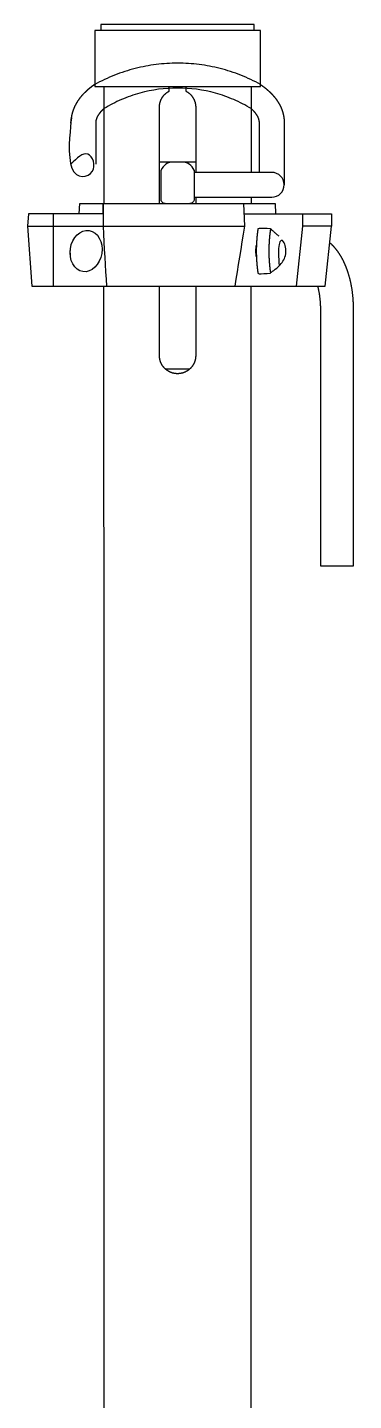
# Model space of a CAD drawing. Header units: millimetres. Extents: x 1924 to 471109, y -30014 to 109986.
# Drawn here: x 444772 to 444930, y 29937 to 30600 of the extents above; entities that cross this region are included whole.
import ezdxf

# ---------------------------------------------------------------- set-up
doc = ezdxf.new("R2010")
doc.units = ezdxf.units.MM
doc.header["$LTSCALE"] = 100
doc.linetypes.add('104', pattern=[4, 2, -2])
doc.layers.add('PERI_HIDDEN', color=30, linetype='104', plot=False)

msp = doc.modelspace()

# ---------------------------------------------------------------- linework, layer by layer
at = {"color": 0, "linetype": 'ByBlock'}
for p, q in [((444809.37, 30571.612), (444809.37, 30515.112)), ((444880.46, 30571.612), (444880.46, 30530.112)), ((444853.665, 30535.112), (444836.165, 30535.112)), ((444853.665, 30518.112), (444853.665, 30515.112)), ((444880.46, 30518.112), (444880.46, 30515.112)), ((444905.185, 30510.112), (444905.185, 30504.112)), ((444850.772, 30435.112), (444839.057, 30435.112))]:
    msp.add_line(p, q, dxfattribs=at)
msp.add_lwpolyline([(444884.915, 30571.612), (444884.915, 30598.612), (444804.915, 30598.612), (444804.915, 30571.612)], close=True, dxfattribs=at)
for points in [[(444881.915, 30598.612), (444881.915, 30601.612), (444807.915, 30601.612), (444807.915, 30598.612)], [(444836.165, 30515.112), (444836.165, 30561.612), (444836.166, 30561.757), (444836.17, 30561.902), (444836.176, 30562.049), (444836.185, 30562.196), (444836.197, 30562.343), (444836.21, 30562.491), (444836.227, 30562.639), (444836.246, 30562.788), (444836.268, 30562.936), (444836.292, 30563.085), (444836.319, 30563.233), (444836.348, 30563.382), (444836.38, 30563.53), (444836.414, 30563.678), (444836.451, 30563.825), (444836.491, 30563.972), (444836.533, 30564.119), (444836.578, 30564.265), (444836.625, 30564.41), (444836.675, 30564.555), (444836.727, 30564.698), (444836.782, 30564.841), (444836.84, 30564.982), (444836.9, 30565.123), (444836.963, 30565.262), (444837.028, 30565.4), (444837.096, 30565.537), (444837.166, 30565.673), (444837.238, 30565.807), (444837.312, 30565.94), (444837.388, 30566.071), (444837.467, 30566.2), (444837.548, 30566.328), (444837.63, 30566.455), (444837.715, 30566.579), (444837.801, 30566.702), (444837.889, 30566.823), (444837.979, 30566.943), (444838.07, 30567.06), (444838.163, 30567.175), (444838.257, 30567.288), (444838.353, 30567.399), (444838.451, 30567.508), (444838.549, 30567.615), (444838.649, 30567.72), (444838.751, 30567.822), (444838.854, 30567.922), (444838.959, 30568.022), (444839.067, 30568.12), (444839.177, 30568.217), (444839.289, 30568.312), (444839.403, 30568.406), (444839.519, 30568.499), (444839.637, 30568.59), (444839.757, 30568.679), (444839.879, 30568.766), (444840.003, 30568.852), (444840.128, 30568.935), (444840.255, 30569.017), (444840.384, 30569.097), (444840.514, 30569.174), (444840.646, 30569.25), (444840.78, 30569.323), (444840.915, 30569.394), (444840.915, 30571.612)], [(444848.915, 30571.612), (444848.915, 30569.394), (444849.05, 30569.323), (444849.183, 30569.25), (444849.315, 30569.174), (444849.446, 30569.097), (444849.574, 30569.017), (444849.701, 30568.935), (444849.827, 30568.852), (444849.951, 30568.766), (444850.072, 30568.679), (444850.192, 30568.59), (444850.31, 30568.499), (444850.427, 30568.406), (444850.541, 30568.312), (444850.653, 30568.217), (444850.762, 30568.12), (444850.87, 30568.022), (444850.976, 30567.922), (444851.079, 30567.822), (444851.18, 30567.72), (444851.28, 30567.615), (444851.379, 30567.508), (444851.476, 30567.399), (444851.572, 30567.288), (444851.667, 30567.175), (444851.76, 30567.06), (444851.851, 30566.943), (444851.941, 30566.823), (444852.029, 30566.702), (444852.115, 30566.579), (444852.199, 30566.455), (444852.282, 30566.328), (444852.362, 30566.2), (444852.441, 30566.071), (444852.518, 30565.94), (444852.592, 30565.807), (444852.664, 30565.673), (444852.734, 30565.537), (444852.801, 30565.4), (444852.867, 30565.262), (444852.929, 30565.123), (444852.989, 30564.982), (444853.047, 30564.841), (444853.102, 30564.698), (444853.155, 30564.555), (444853.204, 30564.41), (444853.252, 30564.265), (444853.296, 30564.119), (444853.339, 30563.972), (444853.378, 30563.825), (444853.415, 30563.678), (444853.45, 30563.53), (444853.481, 30563.382), (444853.511, 30563.233), (444853.538, 30563.085), (444853.562, 30562.936), (444853.583, 30562.788), (444853.602, 30562.639), (444853.619, 30562.491), (444853.633, 30562.343), (444853.644, 30562.196), (444853.653, 30562.049), (444853.66, 30561.902), (444853.663, 30561.757), (444853.665, 30561.612), (444853.665, 30530.112)], [(444884.994, 30572.517), (444884.994, 30572.517), (444885.072, 30572.464), (444885.151, 30572.41), (444885.229, 30572.356), (444885.307, 30572.302), (444885.385, 30572.247), (444885.462, 30572.193), (444885.54, 30572.138), (444885.617, 30572.083), (444885.694, 30572.028), (444885.771, 30571.973), (444885.847, 30571.918), (444885.923, 30571.863), (444886, 30571.807), (444886.076, 30571.752), (444886.151, 30571.696), (444886.227, 30571.64), (444886.302, 30571.584), (444886.377, 30571.528), (444886.452, 30571.472), (444886.527, 30571.415), (444886.601, 30571.359), (444886.675, 30571.302), (444886.749, 30571.245), (444886.823, 30571.188), (444886.897, 30571.131), (444886.97, 30571.073), (444887.043, 30571.016), (444887.116, 30570.958), (444887.189, 30570.901), (444887.261, 30570.843), (444887.334, 30570.785), (444887.406, 30570.726), (444887.478, 30570.668), (444887.549, 30570.61), (444887.621, 30570.551), (444887.692, 30570.492), (444887.763, 30570.433), (444887.833, 30570.374), (444887.904, 30570.315), (444887.974, 30570.256), (444888.044, 30570.196), (444888.114, 30570.137), (444888.184, 30570.077), (444888.253, 30570.017), (444888.322, 30569.957), (444888.391, 30569.896), (444888.46, 30569.836), (444888.528, 30569.776), (444888.597, 30569.715), (444888.665, 30569.654), (444888.732, 30569.593), (444888.8, 30569.532), (444888.867, 30569.471), (444888.934, 30569.409), (444889.001, 30569.347), (444889.068, 30569.286), (444889.134, 30569.224), (444889.201, 30569.162), (444889.267, 30569.1), (444889.332, 30569.037), (444889.398, 30568.975), (444889.463, 30568.912), (444889.528, 30568.849), (444889.593, 30568.786), (444889.658, 30568.723), (444889.722, 30568.66), (444889.786, 30568.596), (444889.85, 30568.533), (444889.914, 30568.469), (444889.977, 30568.405), (444890.04, 30568.341), (444890.103, 30568.277), (444890.166, 30568.212), (444890.228, 30568.148), (444890.29, 30568.083), (444890.352, 30568.018), (444890.414, 30567.953), (444890.475, 30567.888), (444890.536, 30567.823), (444890.597, 30567.757), (444890.658, 30567.692), (444890.718, 30567.626), (444890.778, 30567.56), (444890.838, 30567.494), (444890.898, 30567.428), (444890.957, 30567.362), (444891.016, 30567.295), (444891.075, 30567.228), (444891.133, 30567.162), (444891.192, 30567.095), (444891.25, 30567.027), (444891.308, 30566.96), (444891.365, 30566.893), (444891.422, 30566.825), (444891.479, 30566.757), (444891.536, 30566.689), (444891.593, 30566.621), (444891.649, 30566.553), (444891.705, 30566.485), (444891.76, 30566.416), (444891.816, 30566.348), (444891.871, 30566.279), (444891.926, 30566.21), (444891.98, 30566.141), (444892.034, 30566.071), (444892.088, 30566.002), (444892.142, 30565.932), (444892.196, 30565.863), (444892.249, 30565.793), (444892.302, 30565.723), (444892.354, 30565.652), (444892.406, 30565.582), (444892.459, 30565.511), (444892.51, 30565.441), (444892.562, 30565.37), (444892.613, 30565.299), (444892.664, 30565.228), (444892.714, 30565.156), (444892.765, 30565.085), (444892.815, 30565.013), (444892.864, 30564.941), (444892.914, 30564.87), (444892.963, 30564.797), (444893.012, 30564.725), (444893.06, 30564.653), (444893.109, 30564.58), (444893.157, 30564.508), (444893.204, 30564.435), (444893.252, 30564.362), (444893.299, 30564.288), (444893.345, 30564.215), (444893.392, 30564.142), (444893.438, 30564.068), (444893.484, 30563.994), (444893.529, 30563.92), (444893.575, 30563.846), (444893.62, 30563.772), (444893.664, 30563.697), (444893.708, 30563.623), (444893.752, 30563.548), (444893.796, 30563.473), (444893.84, 30563.398), (444893.883, 30563.323), (444893.925, 30563.248), (444893.968, 30563.172), (444894.01, 30563.096), (444894.052, 30563.02), (444894.093, 30562.944), (444894.134, 30562.868), (444894.175, 30562.792), (444894.216, 30562.716), (444894.256, 30562.639), (444894.296, 30562.562), (444894.335, 30562.485), (444894.375, 30562.408), (444894.414, 30562.331), (444894.452, 30562.253), (444894.491, 30562.176), (444894.528, 30562.098), (444894.566, 30562.02), (444894.603, 30561.942), (444894.64, 30561.864), (444894.677, 30561.786), (444894.713, 30561.707), (444894.749, 30561.628), (444894.784, 30561.55), (444894.819, 30561.471), (444894.854, 30561.392), (444894.889, 30561.312), (444894.923, 30561.233), (444894.956, 30561.153), (444894.99, 30561.074), (444895.023, 30560.994), (444895.055, 30560.914), (444895.088, 30560.834), (444895.12, 30560.753), (444895.151, 30560.673), (444895.182, 30560.592), (444895.213, 30560.512), (444895.244, 30560.431), (444895.274, 30560.35), (444895.303, 30560.269), (444895.333, 30560.188), (444895.362, 30560.106), (444895.39, 30560.025), (444895.419, 30559.943), (444895.447, 30559.862), (444895.474, 30559.78), (444895.501, 30559.698), (444895.528, 30559.616), (444895.554, 30559.534), (444895.58, 30559.452), (444895.606, 30559.369), (444895.631, 30559.287), (444895.656, 30559.204), (444895.681, 30559.122), (444895.705, 30559.039), (444895.728, 30558.956), (444895.752, 30558.873), (444895.775, 30558.79), (444895.797, 30558.707), (444895.819, 30558.623), (444895.841, 30558.54), (444895.863, 30558.457), (444895.884, 30558.373), (444895.904, 30558.289), (444895.925, 30558.206), (444895.944, 30558.122), (444895.964, 30558.038), (444895.983, 30557.954), (444896.002, 30557.87), (444896.02, 30557.786), (444896.038, 30557.701), (444896.055, 30557.617), (444896.072, 30557.533), (444896.089, 30557.448), (444896.105, 30557.364), (444896.121, 30557.279), (444896.136, 30557.194), (444896.151, 30557.109), (444896.166, 30557.025), (444896.18, 30556.94), (444896.194, 30556.855), (444896.208, 30556.77), (444896.221, 30556.685), (444896.233, 30556.6), (444896.245, 30556.514), (444896.257, 30556.429), (444896.268, 30556.344), (444896.279, 30556.258), (444896.29, 30556.173), (444896.3, 30556.088), (444896.31, 30556.002), (444896.319, 30555.916), (444896.328, 30555.831), (444896.336, 30555.745), (444896.344, 30555.66), (444896.352, 30555.574), (444896.359, 30555.488), (444896.366, 30555.402), (444896.372, 30555.316), (444896.378, 30555.231), (444896.383, 30555.145), (444896.388, 30555.059), (444896.393, 30554.973), (444896.397, 30554.887), (444896.401, 30554.801), (444896.404, 30554.715), (444896.407, 30554.629), (444896.409, 30554.542), (444896.411, 30554.456), (444896.413, 30554.37), (444896.414, 30554.284), (444896.415, 30554.198), (444896.415, 30554.112), (444896.415, 30524.112)], [(444809.37, 30560.891), (444809.299, 30560.829), (444809.23, 30560.768), (444809.161, 30560.706), (444809.093, 30560.644), (444809.025, 30560.583), (444808.958, 30560.521), (444808.892, 30560.46), (444808.827, 30560.398), (444808.762, 30560.337), (444808.698, 30560.276), (444808.635, 30560.214), (444808.572, 30560.153), (444808.51, 30560.092), (444808.449, 30560.031), (444808.388, 30559.97), (444808.328, 30559.909), (444808.269, 30559.848), (444808.21, 30559.787), (444808.153, 30559.726), (444808.096, 30559.666), (444808.039, 30559.605), (444807.984, 30559.545), (444807.929, 30559.485), (444807.874, 30559.425), (444807.821, 30559.365), (444807.768, 30559.305), (444807.716, 30559.246), (444807.664, 30559.186), (444807.614, 30559.127), (444807.563, 30559.067), (444807.514, 30559.008), (444807.465, 30558.949), (444807.417, 30558.89), (444807.37, 30558.832), (444807.323, 30558.773), (444807.277, 30558.714), (444807.232, 30558.656), (444807.187, 30558.598), (444807.143, 30558.54), (444807.099, 30558.482), (444807.057, 30558.425), (444807.014, 30558.367), (444806.973, 30558.31), (444806.932, 30558.252), (444806.892, 30558.195), (444806.852, 30558.139), (444806.813, 30558.082), (444806.775, 30558.025), (444806.737, 30557.969), (444806.7, 30557.913), (444806.663, 30557.857), (444806.628, 30557.801), (444806.592, 30557.745), (444806.558, 30557.69), (444806.524, 30557.634), (444806.49, 30557.579), (444806.457, 30557.524), (444806.425, 30557.469), (444806.393, 30557.415), (444806.362, 30557.36), (444806.331, 30557.306), (444806.302, 30557.252), (444806.272, 30557.198), (444806.243, 30557.145), (444806.215, 30557.091), (444806.187, 30557.038), (444806.16, 30556.985), (444806.134, 30556.932), (444806.108, 30556.88), (444806.082, 30556.827), (444806.057, 30556.775), (444806.033, 30556.723), (444806.009, 30556.671), (444805.986, 30556.62), (444805.963, 30556.568), (444805.941, 30556.517), (444805.919, 30556.466), (444805.898, 30556.416), (444805.878, 30556.365), (444805.858, 30556.315), (444805.838, 30556.265), (444805.819, 30556.215), (444805.8, 30556.166), (444805.782, 30556.116), (444805.765, 30556.067), (444805.748, 30556.019), (444805.731, 30555.97), (444805.715, 30555.922), (444805.7, 30555.873), (444805.684, 30555.826), (444805.67, 30555.778), (444805.656, 30555.73), (444805.642, 30555.683), (444805.628, 30555.636), (444805.615, 30555.589), (444805.603, 30555.542), (444805.591, 30555.496), (444805.579, 30555.449), (444805.568, 30555.403), (444805.557, 30555.357), (444805.547, 30555.311), (444805.537, 30555.265), (444805.528, 30555.22), (444805.518, 30555.174), (444805.51, 30555.129), (444805.501, 30555.084), (444805.493, 30555.039), (444805.486, 30554.994), (444805.479, 30554.949), (444805.472, 30554.904), (444805.466, 30554.859), (444805.46, 30554.815), (444805.454, 30554.77), (444805.449, 30554.726), (444805.444, 30554.682), (444805.44, 30554.638), (444805.436, 30554.594), (444805.432, 30554.55), (444805.426, 30554.462), (444805.421, 30554.374), (444805.417, 30554.286), (444805.415, 30554.199), (444805.415, 30554.112), (444805.415, 30534.112)], [(444884.415, 30530.112), (444884.415, 30554.112), (444884.414, 30554.199), (444884.412, 30554.287), (444884.409, 30554.375), (444884.404, 30554.463), (444884.398, 30554.551), (444884.391, 30554.64), (444884.382, 30554.73), (444884.377, 30554.774), (444884.371, 30554.819), (444884.365, 30554.864), (444884.359, 30554.909), (444884.353, 30554.954), (444884.346, 30555), (444884.338, 30555.045), (444884.331, 30555.091), (444884.322, 30555.136), (444884.314, 30555.182), (444884.305, 30555.228), (444884.295, 30555.274), (444884.286, 30555.32), (444884.275, 30555.366), (444884.265, 30555.413), (444884.254, 30555.459), (444884.242, 30555.506), (444884.23, 30555.553), (444884.218, 30555.6), (444884.205, 30555.647), (444884.191, 30555.694), (444884.178, 30555.742), (444884.163, 30555.789), (444884.149, 30555.837), (444884.133, 30555.885), (444884.118, 30555.933), (444884.102, 30555.981), (444884.085, 30556.03), (444884.068, 30556.078), (444884.05, 30556.127), (444884.032, 30556.176), (444884.014, 30556.225), (444883.995, 30556.274), (444883.975, 30556.324), (444883.955, 30556.373), (444883.934, 30556.423), (444883.913, 30556.473), (444883.892, 30556.523), (444883.869, 30556.574), (444883.847, 30556.625), (444883.824, 30556.675), (444883.8, 30556.726), (444883.776, 30556.778), (444883.751, 30556.829), (444883.725, 30556.881), (444883.699, 30556.933), (444883.673, 30556.985), (444883.646, 30557.037), (444883.618, 30557.09), (444883.59, 30557.143), (444883.561, 30557.196), (444883.532, 30557.249), (444883.502, 30557.302), (444883.472, 30557.356), (444883.441, 30557.41), (444883.409, 30557.464), (444883.377, 30557.519), (444883.344, 30557.574), (444883.311, 30557.629), (444883.276, 30557.684), (444883.242, 30557.739), (444883.207, 30557.795), (444883.171, 30557.851), (444883.134, 30557.907), (444883.097, 30557.963), (444883.059, 30558.02), (444883.02, 30558.077), (444882.981, 30558.134), (444882.942, 30558.191), (444882.901, 30558.248), (444882.86, 30558.305), (444882.818, 30558.363), (444882.776, 30558.421), (444882.733, 30558.479), (444882.689, 30558.537), (444882.645, 30558.595), (444882.6, 30558.653), (444882.554, 30558.712), (444882.508, 30558.77), (444882.461, 30558.829), (444882.413, 30558.888), (444882.365, 30558.947), (444882.316, 30559.007), (444882.266, 30559.066), (444882.216, 30559.126), (444882.165, 30559.185), (444882.113, 30559.245), (444882.061, 30559.305), (444882.008, 30559.365), (444881.954, 30559.425), (444881.9, 30559.485), (444881.845, 30559.545), (444881.789, 30559.606), (444881.733, 30559.666), (444881.676, 30559.727), (444881.618, 30559.787), (444881.559, 30559.848), (444881.5, 30559.909), (444881.44, 30559.97), (444881.38, 30560.031), (444881.319, 30560.092), (444881.257, 30560.153), (444881.194, 30560.214), (444881.131, 30560.276), (444881.067, 30560.337), (444881.002, 30560.398), (444880.937, 30560.46), (444880.871, 30560.521), (444880.804, 30560.583), (444880.737, 30560.644), (444880.669, 30560.706), (444880.6, 30560.768), (444880.53, 30560.829), (444880.46, 30560.891)], [(444808.879, 30515.112), (444808.874, 30514.114), (444808.868, 30513.115), (444808.862, 30512.115), (444808.857, 30511.114), (444808.851, 30510.112), (444772.862, 30510.112), (444772.446, 30504.112), (444877.384, 30504.112)], [(444785.083, 30475.112), (444784.946, 30504.112), (444785.027, 30510.112)], [(444797.403, 30510.112), (444797.665, 30515.112), (444892.015, 30515.112), (444892.277, 30510.112)], [(444808.992, 30515.112), (444808.98, 30512.922), (444808.968, 30510.728), (444808.956, 30508.528), (444808.944, 30506.322), (444808.933, 30504.112), (444809.135, 30500.299), (444809.337, 30496.542), (444809.541, 30492.838), (444809.745, 30489.188), (444809.95, 30485.591), (444810.155, 30482.046), (444810.361, 30478.553), (444810.569, 30475.112)], [(444872.724, 30475.112), (444873.278, 30478.542), (444873.84, 30482.025), (444874.41, 30485.563), (444874.988, 30489.156), (444875.574, 30492.807), (444876.168, 30496.515), (444876.772, 30500.283), (444877.384, 30504.112), (444876.861, 30515.112)], [(444877.099, 30510.112), (444919.185, 30510.112), (444919.185, 30504.112)], [(444772.446, 30504.112), (444774.532, 30475.112), (444916.101, 30475.112), (444919.185, 30504.112), (444905.185, 30504.112), (444902.101, 30475.112)], [(444912.524, 30475.112), (444912.564, 30474.959), (444912.603, 30474.805), (444912.642, 30474.65), (444912.68, 30474.494), (444912.718, 30474.338), (444912.755, 30474.181), (444912.792, 30474.023), (444912.828, 30473.864), (444912.864, 30473.704), (444912.899, 30473.543), (444912.934, 30473.382), (444912.968, 30473.22), (444913.001, 30473.057), (444913.034, 30472.894), (444913.098, 30472.565), (444913.159, 30472.233), (444913.219, 30471.899), (444913.276, 30471.562), (444913.33, 30471.223), (444913.382, 30470.881), (444913.431, 30470.538), (444913.478, 30470.192), (444913.522, 30469.844), (444913.564, 30469.495), (444913.603, 30469.144), (444913.64, 30468.791), (444913.673, 30468.437), (444913.705, 30468.081), (444913.733, 30467.724), (444913.759, 30467.366), (444913.782, 30467.007), (444913.803, 30466.647), (444913.821, 30466.287), (444913.836, 30465.925), (444913.848, 30465.563), (444913.858, 30465.201), (444913.865, 30464.838), (444913.869, 30464.475), (444913.87, 30464.112), (444913.87, 30340.112), (444929.87, 30340.112), (444929.87, 30464.112), (444929.87, 30464.406), (444929.868, 30464.701), (444929.864, 30464.995), (444929.86, 30465.289), (444929.854, 30465.584), (444929.846, 30465.878), (444929.837, 30466.172), (444929.827, 30466.466), (444929.816, 30466.76), (444929.803, 30467.053), (444929.789, 30467.347), (444929.773, 30467.64), (444929.756, 30467.933), (444929.738, 30468.226), (444929.718, 30468.518), (444929.697, 30468.811), (444929.675, 30469.103), (444929.651, 30469.394), (444929.626, 30469.686), (444929.6, 30469.977), (444929.572, 30470.268), (444929.543, 30470.558), (444929.512, 30470.848), (444929.481, 30471.138), (444929.447, 30471.427), (444929.413, 30471.715), (444929.377, 30472.004), (444929.34, 30472.291), (444929.301, 30472.579), (444929.261, 30472.866), (444929.22, 30473.152), (444929.177, 30473.437), (444929.134, 30473.723), (444929.088, 30474.007), (444929.042, 30474.291), (444928.994, 30474.574), (444928.944, 30474.857), (444928.894, 30475.139), (444928.842, 30475.421), (444928.788, 30475.701), (444928.733, 30475.981), (444928.677, 30476.261), (444928.62, 30476.539), (444928.561, 30476.817), (444928.501, 30477.094), (444928.44, 30477.371), (444928.377, 30477.646), (444928.313, 30477.921), (444928.247, 30478.195), (444928.18, 30478.469), (444928.112, 30478.741), (444928.042, 30479.012), (444927.971, 30479.283), (444927.899, 30479.553), (444927.825, 30479.822), (444927.75, 30480.09), (444927.674, 30480.357), (444927.596, 30480.623), (444927.517, 30480.888), (444927.436, 30481.152), (444927.354, 30481.416), (444927.271, 30481.678), (444927.186, 30481.939), (444927.1, 30482.199), (444927.056, 30482.329), (444927.013, 30482.458), (444926.968, 30482.588), (444926.924, 30482.717), (444926.879, 30482.845), (444926.833, 30482.974), (444926.788, 30483.102), (444926.742, 30483.23), (444926.696, 30483.357), (444926.649, 30483.485), (444926.602, 30483.612), (444926.554, 30483.738), (444926.507, 30483.865), (444926.459, 30483.991), (444926.41, 30484.117), (444926.362, 30484.243), (444926.313, 30484.368), (444926.263, 30484.493), (444926.213, 30484.618), (444926.163, 30484.743), (444926.113, 30484.867), (444926.062, 30484.991), (444926.011, 30485.114), (444925.959, 30485.238), (444925.907, 30485.361), (444925.855, 30485.484), (444925.802, 30485.606), (444925.749, 30485.728), (444925.696, 30485.85), (444925.642, 30485.972), (444925.588, 30486.093), (444925.533, 30486.214), (444925.479, 30486.335), (444925.423, 30486.455), (444925.368, 30486.575), (444925.312, 30486.695), (444925.255, 30486.814), (444925.199, 30486.933), (444925.142, 30487.052), (444925.084, 30487.17), (444925.026, 30487.289), (444924.968, 30487.406), (444924.909, 30487.524), (444924.85, 30487.641), (444924.791, 30487.758), (444924.731, 30487.874), (444924.671, 30487.991), (444924.61, 30488.107), (444924.549, 30488.222), (444924.488, 30488.337), (444924.426, 30488.452), (444924.364, 30488.567), (444924.302, 30488.681), (444924.239, 30488.795), (444924.175, 30488.908), (444924.112, 30489.021), (444924.047, 30489.134), (444923.983, 30489.247), (444923.918, 30489.359), (444923.853, 30489.471), (444923.787, 30489.582), (444923.721, 30489.693), (444923.654, 30489.804), (444923.587, 30489.914), (444923.52, 30490.024), (444923.452, 30490.134), (444923.384, 30490.243), (444923.315, 30490.352), (444923.246, 30490.461), (444923.176, 30490.569), (444923.106, 30490.677), (444923.036, 30490.784), (444922.965, 30490.892), (444922.894, 30490.998), (444922.823, 30491.105), (444922.75, 30491.211), (444922.678, 30491.316), (444922.605, 30491.422), (444922.532, 30491.526), (444922.458, 30491.631), (444922.384, 30491.735), (444922.309, 30491.839), (444922.234, 30491.942), (444922.158, 30492.045), (444922.082, 30492.148), (444922.006, 30492.25), (444921.929, 30492.352), (444921.851, 30492.453), (444921.774, 30492.554), (444921.695, 30492.655), (444921.616, 30492.755), (444921.537, 30492.855), (444921.457, 30492.954), (444921.377, 30493.053), (444921.296, 30493.152), (444921.215, 30493.25), (444921.133, 30493.347), (444921.051, 30493.445), (444920.968, 30493.541), (444920.885, 30493.638), (444920.801, 30493.733), (444920.717, 30493.829), (444920.632, 30493.924), (444920.546, 30494.018), (444920.461, 30494.112), (444920.374, 30494.206), (444920.287, 30494.299), (444920.2, 30494.391), (444920.112, 30494.483), (444920.024, 30494.575), (444919.935, 30494.666), (444919.845, 30494.757), (444919.755, 30494.847), (444919.664, 30494.937), (444919.573, 30495.026), (444919.481, 30495.114), (444919.389, 30495.202), (444919.296, 30495.29), (444919.203, 30495.377), (444919.109, 30495.464), (444919.014, 30495.55), (444918.919, 30495.635), (444918.824, 30495.72), (444918.727, 30495.805), (444918.631, 30495.888), (444918.533, 30495.972), (444918.435, 30496.055), (444918.337, 30496.137)], [(444809.415, 28657.112), (444809.415, 30351.362), (444809.37, 30366.362), (444809.37, 30475.112)], [(444853.665, 30475.112), (444853.665, 30441.612), (444853.664, 30441.508), (444853.662, 30441.404), (444853.659, 30441.3), (444853.654, 30441.195), (444853.649, 30441.09), (444853.641, 30440.985), (444853.633, 30440.879), (444853.623, 30440.773), (444853.612, 30440.668), (444853.6, 30440.562), (444853.586, 30440.455), (444853.571, 30440.349), (444853.555, 30440.243), (444853.537, 30440.137), (444853.518, 30440.031), (444853.498, 30439.924), (444853.477, 30439.818), (444853.454, 30439.712), (444853.43, 30439.607), (444853.404, 30439.501), (444853.377, 30439.395), (444853.349, 30439.29), (444853.32, 30439.185), (444853.289, 30439.08), (444853.257, 30438.976), (444853.224, 30438.872), (444853.189, 30438.768), (444853.153, 30438.665), (444853.116, 30438.562), (444853.077, 30438.46), (444853.037, 30438.358), (444852.996, 30438.257), (444852.954, 30438.156), (444852.91, 30438.056), (444852.865, 30437.957), (444852.818, 30437.858), (444852.771, 30437.76), (444852.722, 30437.662), (444852.672, 30437.565), (444852.621, 30437.469), (444852.568, 30437.374), (444852.515, 30437.279), (444852.46, 30437.185), (444852.405, 30437.092), (444852.348, 30436.999), (444852.29, 30436.908), (444852.232, 30436.817), (444852.172, 30436.727), (444852.111, 30436.638), (444852.05, 30436.55), (444851.987, 30436.463), (444851.924, 30436.377), (444851.86, 30436.292), (444851.795, 30436.208), (444851.729, 30436.125), (444851.662, 30436.043), (444851.594, 30435.961), (444851.526, 30435.881), (444851.457, 30435.802), (444851.388, 30435.725), (444851.317, 30435.648), (444851.246, 30435.572), (444851.175, 30435.498), (444851.102, 30435.425), (444851.029, 30435.352), (444850.955, 30435.281), (444850.879, 30435.21), (444850.802, 30435.139), (444850.725, 30435.07), (444850.646, 30435.001), (444850.566, 30434.932), (444850.485, 30434.865), (444850.402, 30434.798), (444850.319, 30434.732), (444850.235, 30434.667), (444850.15, 30434.603), (444850.064, 30434.54), (444849.977, 30434.477), (444849.889, 30434.416), (444849.8, 30434.355), (444849.71, 30434.295), (444849.619, 30434.237), (444849.528, 30434.179), (444849.435, 30434.122), (444849.342, 30434.067), (444849.248, 30434.012), (444849.153, 30433.958), (444849.058, 30433.906), (444848.962, 30433.855), (444848.865, 30433.805), (444848.767, 30433.756), (444848.669, 30433.708), (444848.57, 30433.662), (444848.471, 30433.617), (444848.37, 30433.573), (444848.27, 30433.53), (444848.168, 30433.489), (444848.067, 30433.449), (444847.964, 30433.411), (444847.862, 30433.373), (444847.758, 30433.337), (444847.655, 30433.303), (444847.551, 30433.269), (444847.446, 30433.237), (444847.341, 30433.206), (444847.236, 30433.177), (444847.131, 30433.149), (444847.026, 30433.122), (444846.92, 30433.097), (444846.814, 30433.073), (444846.708, 30433.05), (444846.602, 30433.028), (444846.496, 30433.008), (444846.39, 30432.989), (444846.283, 30432.972), (444846.177, 30432.955), (444846.071, 30432.94), (444845.965, 30432.927), (444845.859, 30432.914), (444845.753, 30432.903), (444845.647, 30432.893), (444845.542, 30432.885), (444845.437, 30432.878), (444845.332, 30432.872), (444845.227, 30432.867), (444845.122, 30432.864), (444845.018, 30432.862), (444844.915, 30432.862), (444844.811, 30432.862), (444844.707, 30432.864), (444844.603, 30432.867), (444844.498, 30432.872), (444844.393, 30432.878), (444844.288, 30432.885), (444844.182, 30432.893), (444844.076, 30432.903), (444843.971, 30432.914), (444843.865, 30432.927), (444843.758, 30432.94), (444843.652, 30432.955), (444843.546, 30432.972), (444843.44, 30432.989), (444843.334, 30433.008), (444843.227, 30433.028), (444843.121, 30433.05), (444843.015, 30433.073), (444842.909, 30433.097), (444842.804, 30433.122), (444842.698, 30433.149), (444842.593, 30433.177), (444842.488, 30433.206), (444842.383, 30433.237), (444842.279, 30433.269), (444842.175, 30433.303), (444842.071, 30433.337), (444841.968, 30433.373), (444841.865, 30433.411), (444841.763, 30433.449), (444841.661, 30433.489), (444841.56, 30433.53), (444841.459, 30433.573), (444841.359, 30433.617), (444841.259, 30433.662), (444841.161, 30433.708), (444841.062, 30433.756), (444840.965, 30433.805), (444840.868, 30433.855), (444840.772, 30433.906), (444840.676, 30433.958), (444840.581, 30434.012), (444840.487, 30434.067), (444840.394, 30434.122), (444840.302, 30434.179), (444840.21, 30434.237), (444840.12, 30434.295), (444840.03, 30434.355), (444839.941, 30434.416), (444839.853, 30434.477), (444839.766, 30434.54), (444839.68, 30434.603), (444839.595, 30434.667), (444839.51, 30434.732), (444839.427, 30434.798), (444839.345, 30434.865), (444839.264, 30434.932), (444839.184, 30435.001), (444839.105, 30435.07), (444839.027, 30435.139), (444838.95, 30435.21), (444838.875, 30435.281), (444838.8, 30435.352), (444838.727, 30435.425), (444838.655, 30435.498), (444838.583, 30435.572), (444838.512, 30435.648), (444838.442, 30435.725), (444838.372, 30435.802), (444838.303, 30435.881), (444838.235, 30435.961), (444838.168, 30436.043), (444838.101, 30436.125), (444838.035, 30436.208), (444837.97, 30436.292), (444837.906, 30436.377), (444837.842, 30436.463), (444837.78, 30436.55), (444837.718, 30436.638), (444837.658, 30436.727), (444837.598, 30436.817), (444837.539, 30436.908), (444837.482, 30436.999), (444837.425, 30437.092), (444837.369, 30437.185), (444837.315, 30437.279), (444837.261, 30437.374), (444837.209, 30437.469), (444837.158, 30437.565), (444837.108, 30437.662), (444837.059, 30437.76), (444837.011, 30437.858), (444836.965, 30437.957), (444836.92, 30438.056), (444836.876, 30438.156), (444836.833, 30438.257), (444836.792, 30438.358), (444836.752, 30438.46), (444836.714, 30438.562), (444836.676, 30438.665), (444836.64, 30438.768), (444836.606, 30438.872), (444836.572, 30438.976), (444836.54, 30439.08), (444836.51, 30439.185), (444836.48, 30439.29), (444836.452, 30439.395), (444836.425, 30439.501), (444836.4, 30439.607), (444836.376, 30439.712), (444836.353, 30439.818), (444836.331, 30439.924), (444836.311, 30440.031), (444836.292, 30440.137), (444836.275, 30440.243), (444836.258, 30440.349), (444836.243, 30440.455), (444836.23, 30440.562), (444836.217, 30440.668), (444836.206, 30440.773), (444836.197, 30440.879), (444836.188, 30440.985), (444836.181, 30441.09), (444836.175, 30441.195), (444836.171, 30441.3), (444836.167, 30441.404), (444836.165, 30441.508), (444836.165, 30441.612), (444836.165, 30475.112)], [(444880.415, 28657.112), (444880.415, 30351.362), (444880.46, 30366.362), (444880.46, 30475.112)]]:
    msp.add_lwpolyline(points, dxfattribs=at)
for points in [[(444838.915, 30515.112, -0.4142136), (444836.915, 30517.112), (444836.915, 30531.112)], [(444852.915, 30531.112), (444852.915, 30517.112, -0.4142136), (444850.915, 30515.112)], [(444852.915, 30518.112), (444890.415, 30518.112, 1), (444890.415, 30530.112), (444852.915, 30530.112)]]:
    msp.add_lwpolyline(points, format="xyb", dxfattribs=at)
for centre, start, end in [((444842.915, 30528.612), 90, 157.380135), ((444846.915, 30528.612), 22.619865, 90)]:
    msp.add_arc(centre, 6.5, start, end, dxfattribs=at)
msp.add_ellipse((444800.725, 30492.112), major_axis=(-1.499, -9.935), ratio=0.7616466, dxfattribs=at)
for centre, major_axis, ratio, start_param, end_param in [((444787.9, 30492.112), (1.456, -9.972), 0.5097485, 1.2115988, 1.5187321), ((444889.876, 30492.112), (0, 8.5), 0.8660254, 1.2134435, 1.9281492)]:
    msp.add_ellipse(centre, major_axis=major_axis, ratio=ratio, start_param=start_param, end_param=end_param, dxfattribs=at)
for points, weights, knots in [([(444804.915, 30572.558), (444804.875, 30572.538), (444804.836, 30572.517), (444804.797, 30572.491), (444804.757, 30572.464), (444804.718, 30572.437), (444804.679, 30572.41), (444804.64, 30572.383), (444804.601, 30572.356), (444804.562, 30572.329), (444804.523, 30572.302), (444804.484, 30572.274), (444804.445, 30572.247), (444804.406, 30572.22), (444804.367, 30572.193), (444804.329, 30572.165), (444804.29, 30572.138), (444804.251, 30572.111), (444804.213, 30572.083), (444804.174, 30572.056), (444804.136, 30572.028), (444804.097, 30572.001), (444804.059, 30571.973), (444804.021, 30571.946), (444803.982, 30571.918), (444803.944, 30571.891), (444803.906, 30571.863), (444803.868, 30571.835), (444803.83, 30571.807), (444803.792, 30571.78), (444803.754, 30571.752), (444803.716, 30571.724), (444803.678, 30571.696), (444803.641, 30571.668), (444803.603, 30571.64), (444803.565, 30571.612), (444803.527, 30571.584), (444803.49, 30571.556), (444803.452, 30571.528), (444803.415, 30571.5), (444803.378, 30571.472), (444803.34, 30571.443), (444803.303, 30571.415), (444803.266, 30571.387), (444803.228, 30571.359), (444803.191, 30571.33), (444803.154, 30571.302), (444803.117, 30571.273), (444803.08, 30571.245), (444803.043, 30571.216), (444803.006, 30571.188), (444802.969, 30571.159), (444802.933, 30571.131), (444802.896, 30571.102), (444802.859, 30571.073), (444802.823, 30571.045), (444802.786, 30571.016), (444802.749, 30570.987), (444802.713, 30570.958), (444802.677, 30570.929), (444802.64, 30570.9), (444802.604, 30570.871), (444802.568, 30570.842), (444802.531, 30570.813), (444802.495, 30570.784), (444802.459, 30570.755), (444802.423, 30570.726), (444802.387, 30570.697), (444802.351, 30570.668), (444802.315, 30570.638), (444802.279, 30570.609), (444802.244, 30570.58), (444802.208, 30570.551), (444802.172, 30570.521), (444802.137, 30570.492), (444802.101, 30570.462), (444802.065, 30570.433), (444802.03, 30570.403), (444801.995, 30570.374), (444801.959, 30570.344), (444801.924, 30570.314), (444801.889, 30570.285), (444801.854, 30570.255), (444801.818, 30570.225), (444801.783, 30570.195), (444801.748, 30570.166), (444801.713, 30570.136), (444801.679, 30570.106), (444801.644, 30570.076), (444801.609, 30570.046), (444801.574, 30570.016), (444801.54, 30569.986), (444801.505, 30569.956), (444801.47, 30569.925), (444801.436, 30569.895), (444801.401, 30569.865), (444801.367, 30569.835), (444801.333, 30569.805), (444801.298, 30569.774), (444801.264, 30569.744), (444801.23, 30569.714), (444801.196, 30569.683), (444801.162, 30569.653), (444801.128, 30569.622), (444801.094, 30569.592), (444801.06, 30569.561), (444801.026, 30569.53), (444800.992, 30569.5), (444800.959, 30569.469), (444800.925, 30569.438), (444800.892, 30569.408), (444800.858, 30569.377), (444800.825, 30569.346), (444800.791, 30569.315), (444800.758, 30569.284), (444800.725, 30569.253), (444800.691, 30569.222), (444800.658, 30569.191), (444800.625, 30569.16), (444800.592, 30569.129), (444800.559, 30569.098), (444800.526, 30569.067), (444800.493, 30569.035), (444800.46, 30569.004), (444800.428, 30568.973), (444800.395, 30568.941), (444800.362, 30568.91), (444800.33, 30568.879), (444800.297, 30568.847), (444800.265, 30568.816), (444800.232, 30568.784), (444800.2, 30568.753), (444800.168, 30568.721), (444800.136, 30568.689), (444800.103, 30568.658), (444800.071, 30568.626), (444800.039, 30568.594), (444800.007, 30568.563), (444799.975, 30568.531), (444799.944, 30568.499), (444799.912, 30568.467), (444799.88, 30568.435), (444799.848, 30568.403), (444799.817, 30568.371), (444799.785, 30568.339), (444799.754, 30568.307), (444799.722, 30568.275), (444799.691, 30568.243), (444799.66, 30568.21), (444799.629, 30568.178), (444799.597, 30568.146), (444799.566, 30568.114), (444799.535, 30568.081), (444799.504, 30568.049), (444799.473, 30568.016), (444799.443, 30567.984), (444799.412, 30567.951), (444799.381, 30567.919), (444799.35, 30567.886), (444799.32, 30567.854), (444799.289, 30567.821), (444799.259, 30567.788), (444799.228, 30567.756), (444799.198, 30567.723), (444799.168, 30567.69), (444799.138, 30567.657), (444799.107, 30567.624), (444799.077, 30567.591), (444799.047, 30567.558), (444799.017, 30567.525), (444798.988, 30567.492), (444798.958, 30567.459), (444798.928, 30567.426), (444798.898, 30567.393), (444798.869, 30567.36), (444798.839, 30567.327), (444798.81, 30567.293), (444798.78, 30567.26), (444798.751, 30567.227), (444798.722, 30567.193), (444798.692, 30567.16), (444798.663, 30567.126), (444798.634, 30567.093), (444798.605, 30567.059), (444798.576, 30567.026), (444798.547, 30566.992), (444798.518, 30566.959), (444798.49, 30566.925), (444798.461, 30566.891), (444798.432, 30566.857), (444798.404, 30566.824), (444798.375, 30566.79), (444798.347, 30566.756), (444798.318, 30566.722), (444798.29, 30566.688), (444798.262, 30566.654), (444798.234, 30566.62), (444798.206, 30566.586), (444798.178, 30566.552), (444798.15, 30566.518), (444798.122, 30566.483), (444798.094, 30566.449), (444798.066, 30566.415), (444798.039, 30566.381), (444798.011, 30566.346), (444797.983, 30566.312), (444797.956, 30566.278), (444797.928, 30566.243), (444797.901, 30566.209), (444797.874, 30566.174), (444797.847, 30566.14), (444797.82, 30566.105), (444797.792, 30566.07), (444797.765, 30566.036), (444797.739, 30566.001), (444797.712, 30565.966), (444797.685, 30565.931), (444797.658, 30565.896), (444797.632, 30565.862), (444797.605, 30565.827), (444797.578, 30565.792), (444797.552, 30565.757), (444797.526, 30565.722), (444797.499, 30565.687), (444797.473, 30565.651), (444797.447, 30565.616), (444797.421, 30565.581), (444797.395, 30565.546), (444797.369, 30565.511), (444797.343, 30565.475), (444797.317, 30565.44), (444797.292, 30565.405), (444797.266, 30565.369), (444797.24, 30565.334), (444797.215, 30565.298), (444797.189, 30565.263), (444797.164, 30565.227), (444797.139, 30565.191), (444797.114, 30565.156), (444797.088, 30565.12), (444797.063, 30565.084), (444797.038, 30565.049), (444797.013, 30565.013), (444796.989, 30564.977), (444796.964, 30564.941), (444796.939, 30564.905), (444796.914, 30564.869), (444796.89, 30564.833), (444796.865, 30564.797), (444796.841, 30564.761), (444796.817, 30564.725), (444796.792, 30564.689), (444796.768, 30564.652), (444796.744, 30564.616), (444796.72, 30564.58), (444796.696, 30564.544), (444796.672, 30564.507), (444796.648, 30564.471), (444796.624, 30564.434), (444796.601, 30564.398), (444796.577, 30564.361), (444796.554, 30564.325), (444796.53, 30564.288), (444796.507, 30564.252), (444796.483, 30564.215), (444796.46, 30564.178), (444796.437, 30564.141), (444796.414, 30564.105), (444796.391, 30564.068), (444796.368, 30564.031), (444796.345, 30563.994), (444796.322, 30563.957), (444796.3, 30563.92), (444796.277, 30563.883), (444796.254, 30563.846), (444796.232, 30563.809), (444796.21, 30563.772), (444796.187, 30563.735), (444796.165, 30563.697), (444796.143, 30563.66), (444796.121, 30563.623), (444796.099, 30563.585), (444796.077, 30563.548), (444796.055, 30563.511), (444796.033, 30563.473), (444796.011, 30563.436), (444795.99, 30563.398), (444795.968, 30563.361), (444795.947, 30563.323), (444795.925, 30563.285), (444795.904, 30563.248), (444795.883, 30563.21), (444795.862, 30563.172), (444795.841, 30563.134), (444795.82, 30563.096), (444795.799, 30563.058), (444795.778, 30563.021), (444795.757, 30562.983), (444795.736, 30562.945), (444795.716, 30562.906), (444795.695, 30562.868), (444795.675, 30562.83), (444795.654, 30562.792), (444795.634, 30562.754), (444795.614, 30562.716), (444795.594, 30562.677), (444795.574, 30562.639), (444795.554, 30562.601), (444795.534, 30562.562), (444795.514, 30562.524), (444795.494, 30562.485), (444795.474, 30562.447), (444795.455, 30562.408), (444795.435, 30562.37), (444795.416, 30562.331), (444795.397, 30562.292), (444795.377, 30562.253), (444795.358, 30562.215), (444795.339, 30562.176), (444795.32, 30562.137), (444795.301, 30562.098), (444795.282, 30562.059), (444795.264, 30562.02), (444795.245, 30561.981), (444795.226, 30561.942), (444795.208, 30561.903), (444795.189, 30561.864), (444795.171, 30561.825), (444795.153, 30561.785), (444795.135, 30561.746), (444795.117, 30561.707), (444795.099, 30561.668), (444795.081, 30561.628), (444795.063, 30561.589), (444795.045, 30561.549), (444795.028, 30561.51), (444795.01, 30561.47), (444794.993, 30561.431), (444794.976, 30561.391), (444794.958, 30561.352), (444794.941, 30561.312), (444794.924, 30561.272), (444794.907, 30561.232), (444794.89, 30561.193), (444794.873, 30561.153), (444794.857, 30561.113), (444794.84, 30561.073), (444794.824, 30561.033), (444794.807, 30560.993), (444794.791, 30560.953), (444794.774, 30560.913), (444794.758, 30560.873), (444794.742, 30560.833), (444794.726, 30560.793), (444794.71, 30560.753), (444794.694, 30560.713), (444794.679, 30560.672), (444794.663, 30560.632), (444794.647, 30560.592), (444794.632, 30560.552), (444794.617, 30560.511), (444794.601, 30560.471), (444794.586, 30560.43), (444794.571, 30560.39), (444794.556, 30560.35), (444794.541, 30560.309), (444794.526, 30560.268), (444794.512, 30560.228), (444794.497, 30560.187), (444794.482, 30560.147), (444794.468, 30560.106), (444794.454, 30560.065), (444794.439, 30560.025), (444794.425, 30559.984), (444794.411, 30559.943), (444794.397, 30559.902), (444794.383, 30559.861), (444794.369, 30559.82), (444794.356, 30559.779), (444794.342, 30559.739), (444794.329, 30559.698), (444794.315, 30559.657), (444794.302, 30559.616), (444794.289, 30559.574), (444794.275, 30559.533), (444794.262, 30559.492), (444794.249, 30559.451), (444794.237, 30559.41), (444794.224, 30559.369), (444794.211, 30559.328), (444794.199, 30559.286), (444794.186, 30559.245), (444794.174, 30559.204), (444794.161, 30559.162), (444794.149, 30559.121), (444794.137, 30559.08), (444794.125, 30559.038), (444794.113, 30558.997), (444794.101, 30558.955), (444794.09, 30558.914), (444794.078, 30558.872), (444794.066, 30558.831), (444794.055, 30558.789), (444794.044, 30558.748), (444794.032, 30558.706), (444794.021, 30558.665), (444794.01, 30558.623), (444793.999, 30558.581), (444793.988, 30558.54), (444793.978, 30558.498), (444793.967, 30558.456), (444793.957, 30558.414), (444793.946, 30558.373), (444793.936, 30558.331), (444793.925, 30558.289), (444793.915, 30558.247), (444793.905, 30558.205), (444793.895, 30558.163), (444793.885, 30558.121), (444793.876, 30558.079), (444793.866, 30558.037), (444793.856, 30557.995), (444793.847, 30557.953), (444793.837, 30557.911), (444793.828, 30557.869), (444793.819, 30557.827), (444793.81, 30557.785), (444793.801, 30557.743), (444793.792, 30557.701), (444793.783, 30557.659), (444793.775, 30557.617), (444793.766, 30557.574), (444793.757, 30557.532), (444793.749, 30557.49), (444793.741, 30557.448), (444793.733, 30557.406), (444793.725, 30557.363), (444793.717, 30557.321), (444793.709, 30557.279), (444793.701, 30557.236), (444793.693, 30557.194), (444793.686, 30557.152), (444793.678, 30557.109), (444793.671, 30557.067), (444793.664, 30557.024), (444793.656, 30556.982), (444793.649, 30556.94), (444793.642, 30556.897), (444793.635, 30556.855), (444793.629, 30556.812), (444793.622, 30556.77), (444793.616, 30556.727), (444793.609, 30556.684), (444793.603, 30556.642), (444793.596, 30556.599), (444793.59, 30556.557), (444793.584, 30556.514), (444793.578, 30556.472), (444793.573, 30556.429), (444793.567, 30556.386), (444793.561, 30556.344), (444793.556, 30556.301), (444793.55, 30556.258), (444793.545, 30556.216), (444793.54, 30556.173), (444793.535, 30556.13), (444793.53, 30556.087), (444793.525, 30556.045), (444793.52, 30556.002), (444793.515, 30555.959), (444793.511, 30555.916), (444793.506, 30555.874), (444793.502, 30555.831), (444793.498, 30555.788), (444793.493, 30555.745), (444793.489, 30555.702), (444793.485, 30555.659), (444793.482, 30555.617), (444793.478, 30555.574), (444793.474, 30555.531), (444793.471, 30555.488), (444793.467, 30555.445), (444793.464, 30555.402), (444793.461, 30555.359), (444793.458, 30555.316), (444793.455, 30555.273), (444793.452, 30555.23), (444793.449, 30555.188), (444793.446, 30555.145), (444793.444, 30555.102), (444793.441, 30555.059), (444793.439, 30555.016), (444793.437, 30554.973), (444793.435, 30554.93), (444793.433, 30554.887), (444793.431, 30554.844), (444793.429, 30554.801), (444793.427, 30554.758), (444793.426, 30554.715), (444793.424, 30554.672), (444793.423, 30554.628), (444793.421, 30554.585), (444793.42, 30554.542), (444793.419, 30554.499), (444793.418, 30554.456), (444793.418, 30554.413), (444793.417, 30554.37), (444793.416, 30554.327), (444793.416, 30554.284), (444793.415, 30554.241), (444793.415, 30554.198), (444793.415, 30554.155), (444793.415, 30554.112), (444793.415, 30544.112), (444793.415, 30534.112), (444793.415, 30528.915), (444799.415, 30528.915), (444805.415, 30528.915), (444805.415, 30534.112), (444805.415, 30539.308), (444799.415, 30539.308), (444793.415, 30539.308), (444793.415, 30534.112)], [1, 1, 1, 1, 1, 1, 1, 1, 1, 1, 1, 1, 1, 1, 1, 1, 1, 1, 1, 1, 1, 1, 1, 1, 1, 1, 1, 1, 1, 1, 1, 1, 1, 1, 1, 1, 1, 1, 1, 1, 1, 1, 1, 1, 1, 1, 1, 1, 1, 1, 1, 1, 1, 1, 1, 1, 1, 1, 1, 1, 1, 1, 1, 1, 1, 1, 1, 1, 1, 1, 1, 1, 1, 1, 1, 1, 1, 1, 1, 1, 1, 1, 1, 1, 1, 1, 1, 1, 1, 1, 1, 1, 1, 1, 1, 1, 1, 1, 1, 1, 1, 1, 1, 1, 1, 1, 1, 1, 1, 1, 1, 1, 1, 1, 1, 1, 1, 1, 1, 1, 1, 1, 1, 1, 1, 1, 1, 1, 1, 1, 1, 1, 1, 1, 1, 1, 1, 1, 1, 1, 1, 1, 1, 1, 1, 1, 1, 1, 1, 1, 1, 1, 1, 1, 1, 1, 1, 1, 1, 1, 1, 1, 1, 1, 1, 1, 1, 1, 1, 1, 1, 1, 1, 1, 1, 1, 1, 1, 1, 1, 1, 1, 1, 1, 1, 1, 1, 1, 1, 1, 1, 1, 1, 1, 1, 1, 1, 1, 1, 1, 1, 1, 1, 1, 1, 1, 1, 1, 1, 1, 1, 1, 1, 1, 1, 1, 1, 1, 1, 1, 1, 1, 1, 1, 1, 1, 1, 1, 1, 1, 1, 1, 1, 1, 1, 1, 1, 1, 1, 1, 1, 1, 1, 1, 1, 1, 1, 1, 1, 1, 1, 1, 1, 1, 1, 1, 1, 1, 1, 1, 1, 1, 1, 1, 1, 1, 1, 1, 1, 1, 1, 1, 1, 1, 1, 1, 1, 1, 1, 1, 1, 1, 1, 1, 1, 1, 1, 1, 1, 1, 1, 1, 1, 1, 1, 1, 1, 1, 1, 1, 1, 1, 1, 1, 1, 1, 1, 1, 1, 1, 1, 1, 1, 1, 1, 1, 1, 1, 1, 1, 1, 1, 1, 1, 1, 1, 1, 1, 1, 1, 1, 1, 1, 1, 1, 1, 1, 1, 1, 1, 1, 1, 1, 1, 1, 1, 1, 1, 1, 1, 1, 1, 1, 1, 1, 1, 1, 1, 1, 1, 1, 1, 1, 1, 1, 1, 1, 1, 1, 1, 1, 1, 1, 1, 1, 1, 1, 1, 1, 1, 1, 1, 1, 1, 1, 1, 1, 1, 1, 1, 1, 1, 1, 1, 1, 1, 1, 1, 1, 1, 1, 1, 1, 1, 1, 1, 1, 1, 1, 1, 1, 1, 1, 1, 1, 1, 1, 1, 1, 1, 1, 1, 1, 1, 1, 1, 1, 1, 1, 1, 1, 1, 1, 1, 1, 1, 1, 1, 1, 1, 1, 1, 1, 1, 1, 1, 1, 1, 1, 1, 1, 1, 1, 1, 1, 1, 1, 1, 1, 1, 1, 1, 1, 1, 1, 1, 1, 1, 1, 1, 1, 1, 1, 1, 1, 1, 1, 1, 1, 1, 1, 1, 1, 1, 1, 1, 1, 1, 1, 1, 1, 1, 1, 1, 1, 1, 1, 1, 1, 1, 1, 1, 1, 1, 1, 1, 1, 1, 1, 1, 1, 1, 1, 1, 1, 0.707106781187, 1, 0.707106781187, 1, 0.707106781187, 1, 0.707106781187, 1], [0, 0, 0, 1, 1, 2, 2, 3, 3, 4, 4, 5, 5, 6, 6, 7, 7, 8, 8, 9, 9, 10, 10, 11, 11, 12, 12, 13, 13, 14, 14, 15, 15, 16, 16, 17, 17, 18, 18, 19, 19, 20, 20, 21, 21, 22, 22, 23, 23, 24, 24, 25, 25, 26, 26, 27, 27, 28, 28, 29, 29, 30, 30, 31, 31, 32, 32, 33, 33, 34, 34, 35, 35, 36, 36, 37, 37, 38, 38, 39, 39, 40, 40, 41, 41, 42, 42, 43, 43, 44, 44, 45, 45, 46, 46, 47, 47, 48, 48, 49, 49, 50, 50, 51, 51, 52, 52, 53, 53, 54, 54, 55, 55, 56, 56, 57, 57, 58, 58, 59, 59, 60, 60, 61, 61, 62, 62, 63, 63, 64, 64, 65, 65, 66, 66, 67, 67, 68, 68, 69, 69, 70, 70, 71, 71, 72, 72, 73, 73, 74, 74, 75, 75, 76, 76, 77, 77, 78, 78, 79, 79, 80, 80, 81, 81, 82, 82, 83, 83, 84, 84, 85, 85, 86, 86, 87, 87, 88, 88, 89, 89, 90, 90, 91, 91, 92, 92, 93, 93, 94, 94, 95, 95, 96, 96, 97, 97, 98, 98, 99, 99, 100, 100, 101, 101, 102, 102, 103, 103, 104, 104, 105, 105, 106, 106, 107, 107, 108, 108, 109, 109, 110, 110, 111, 111, 112, 112, 113, 113, 114, 114, 115, 115, 116, 116, 117, 117, 118, 118, 119, 119, 120, 120, 121, 121, 122, 122, 123, 123, 124, 124, 125, 125, 126, 126, 127, 127, 128, 128, 129, 129, 130, 130, 131, 131, 132, 132, 133, 133, 134, 134, 135, 135, 136, 136, 137, 137, 138, 138, 139, 139, 140, 140, 141, 141, 142, 142, 143, 143, 144, 144, 145, 145, 146, 146, 147, 147, 148, 148, 149, 149, 150, 150, 151, 151, 152, 152, 153, 153, 154, 154, 155, 155, 156, 156, 157, 157, 158, 158, 159, 159, 160, 160, 161, 161, 162, 162, 163, 163, 164, 164, 165, 165, 166, 166, 167, 167, 168, 168, 169, 169, 170, 170, 171, 171, 172, 172, 173, 173, 174, 174, 175, 175, 176, 176, 177, 177, 178, 178, 179, 179, 180, 180, 181, 181, 182, 182, 183, 183, 184, 184, 185, 185, 186, 186, 187, 187, 188, 188, 189, 189, 190, 190, 191, 191, 192, 192, 193, 193, 194, 194, 195, 195, 196, 196, 197, 197, 198, 198, 199, 199, 200, 200, 201, 201, 202, 202, 203, 203, 204, 204, 205, 205, 206, 206, 207, 207, 208, 208, 209, 209, 210, 210, 211, 211, 212, 212, 213, 213, 214, 214, 215, 215, 216, 216, 217, 217, 218, 218, 219, 219, 220, 220, 221, 221, 222, 222, 223, 223, 224, 224, 225, 225, 226, 226, 227, 227, 228, 228, 229, 229, 230, 230, 231, 231, 232, 232, 233, 233, 234, 234, 235, 235, 236, 236, 237, 237, 238, 238, 239, 239, 240, 240, 241, 241, 242, 242, 243, 243, 244, 244, 245, 245, 246, 246, 247, 247, 248, 248, 249, 249, 250, 250, 251, 251, 252, 252, 253, 253, 254, 254, 255, 255, 256, 256, 257, 257, 258.5707963, 258.5707963, 260.1415927, 260.1415927, 261.712389, 261.712389, 263.2831853, 263.2831853, 263.2831853]), ([(444889.782, 30502.852), (444886.751, 30503.992), (444883.72, 30502.852), (444883.686, 30502.625), (444883.653, 30502.399), (444883.621, 30502.172), (444883.589, 30501.945), (444883.558, 30501.716), (444883.527, 30501.488), (444883.498, 30501.259), (444883.469, 30501.029), (444883.441, 30500.799), (444883.413, 30500.569), (444883.387, 30500.338), (444883.36, 30500.107), (444883.335, 30499.876), (444883.311, 30499.644), (444883.287, 30499.412), (444883.264, 30499.18), (444883.242, 30498.948), (444883.22, 30498.716), (444883.2, 30498.484), (444883.18, 30498.251), (444883.161, 30498.019), (444883.142, 30497.787), (444883.125, 30497.555), (444883.108, 30497.323), (444883.092, 30497.091), (444883.076, 30496.859), (444883.062, 30496.628), (444883.047, 30496.397), (444883.034, 30496.166), (444883.022, 30495.936), (444883.01, 30495.706), (444882.999, 30495.476), (444882.989, 30495.248), (444882.979, 30495.019), (444882.97, 30494.791), (444882.962, 30494.563), (444882.955, 30494.337), (444882.947, 30494.11), (444882.942, 30493.885), (444882.936, 30493.66), (444882.932, 30493.437), (444882.928, 30493.213), (444882.925, 30492.992), (444882.922, 30492.77), (444882.921, 30492.55), (444882.919, 30492.33), (444882.919, 30492.112), (444882.919, 30491.893), (444882.921, 30491.673), (444882.922, 30491.453), (444882.925, 30491.232), (444882.928, 30491.01), (444882.932, 30490.786), (444882.936, 30490.563), (444882.942, 30490.338), (444882.947, 30490.113), (444882.955, 30489.886), (444882.962, 30489.66), (444882.97, 30489.432), (444882.979, 30489.205), (444882.989, 30488.976), (444882.999, 30488.747), (444883.01, 30488.517), (444883.022, 30488.287), (444883.034, 30488.057), (444883.047, 30487.826), (444883.062, 30487.595), (444883.076, 30487.364), (444883.092, 30487.132), (444883.108, 30486.9), (444883.125, 30486.668), (444883.142, 30486.436), (444883.161, 30486.204), (444883.18, 30485.972), (444883.2, 30485.739), (444883.22, 30485.507), (444883.242, 30485.275), (444883.264, 30485.043), (444883.287, 30484.811), (444883.311, 30484.579), (444883.335, 30484.348), (444883.36, 30484.116), (444883.387, 30483.885), (444883.413, 30483.654), (444883.441, 30483.424), (444883.469, 30483.194), (444883.498, 30482.965), (444883.527, 30482.735), (444883.558, 30482.507), (444883.589, 30482.278), (444883.621, 30482.051), (444883.653, 30481.824), (444883.686, 30481.598), (444883.72, 30481.372), (444886.751, 30480.231), (444889.782, 30481.372)], [1, 0.950785715177, 1, 1, 1, 1, 1, 1, 1, 1, 1, 1, 1, 1, 1, 1, 1, 1, 1, 1, 1, 1, 1, 1, 1, 1, 1, 1, 1, 1, 1, 1, 1, 1, 1, 1, 1, 1, 1, 1, 1, 1, 1, 1, 1, 1, 1, 1, 1, 1, 1, 1, 1, 1, 1, 1, 1, 1, 1, 1, 1, 1, 1, 1, 1, 1, 1, 1, 1, 1, 1, 1, 1, 1, 1, 1, 1, 1, 1, 1, 1, 1, 1, 1, 1, 1, 1, 1, 1, 1, 1, 1, 1, 1, 1, 1, 1, 0.950785715177, 1], [0, 0, 0, 0.6300688, 0.6300688, 1.6300688, 1.6300688, 2.6300688, 2.6300688, 3.6300688, 3.6300688, 4.6300688, 4.6300688, 5.6300688, 5.6300688, 6.6300688, 6.6300688, 7.6300688, 7.6300688, 8.6300688, 8.6300688, 9.6300688, 9.6300688, 10.6300688, 10.6300688, 11.6300688, 11.6300688, 12.6300688, 12.6300688, 13.6300688, 13.6300688, 14.6300688, 14.6300688, 15.6300688, 15.6300688, 16.6300688, 16.6300688, 17.6300688, 17.6300688, 18.6300688, 18.6300688, 19.6300688, 19.6300688, 20.6300688, 20.6300688, 21.6300688, 21.6300688, 22.6300688, 22.6300688, 23.6300688, 23.6300688, 24.6300688, 24.6300688, 25.6300688, 25.6300688, 26.6300688, 26.6300688, 27.6300688, 27.6300688, 28.6300688, 28.6300688, 29.6300688, 29.6300688, 30.6300688, 30.6300688, 31.6300688, 31.6300688, 32.6300688, 32.6300688, 33.6300688, 33.6300688, 34.6300688, 34.6300688, 35.6300688, 35.6300688, 36.6300688, 36.6300688, 37.6300688, 37.6300688, 38.6300688, 38.6300688, 39.6300688, 39.6300688, 40.6300688, 40.6300688, 41.6300688, 41.6300688, 42.6300688, 42.6300688, 43.6300688, 43.6300688, 44.6300688, 44.6300688, 45.6300688, 45.6300688, 46.6300688, 46.6300688, 47.6300688, 47.6300688, 48.2601377, 48.2601377, 48.2601377]), ([(444893.902, 30499.228), (444891.842, 30501.04), (444889.782, 30502.852), (444889.748, 30502.625), (444889.715, 30502.399), (444889.683, 30502.172), (444889.651, 30501.945), (444889.62, 30501.716), (444889.589, 30501.488), (444889.56, 30501.259), (444889.531, 30501.029), (444889.503, 30500.799), (444889.475, 30500.569), (444889.449, 30500.338), (444889.422, 30500.107), (444889.398, 30499.876), (444889.373, 30499.644), (444889.35, 30499.412), (444889.326, 30499.18), (444889.304, 30498.948), (444889.283, 30498.716), (444889.262, 30498.484), (444889.242, 30498.251), (444889.223, 30498.019), (444889.204, 30497.787), (444889.187, 30497.555), (444889.17, 30497.323), (444889.154, 30497.091), (444889.138, 30496.859), (444889.124, 30496.628), (444889.109, 30496.397), (444889.097, 30496.166), (444889.084, 30495.936), (444889.072, 30495.706), (444889.061, 30495.476), (444889.051, 30495.248), (444889.041, 30495.019), (444889.032, 30494.791), (444889.024, 30494.563), (444889.017, 30494.337), (444889.01, 30494.11), (444889.004, 30493.885), (444888.998, 30493.66), (444888.994, 30493.437), (444888.99, 30493.213), (444888.987, 30492.992), (444888.984, 30492.77), (444888.983, 30492.55), (444888.981, 30492.33), (444888.981, 30492.112), (444888.981, 30491.893), (444888.983, 30491.673), (444888.984, 30491.453), (444888.987, 30491.232), (444888.99, 30491.01), (444888.994, 30490.786), (444888.998, 30490.563), (444889.004, 30490.338), (444889.01, 30490.113), (444889.017, 30489.886), (444889.024, 30489.66), (444889.032, 30489.432), (444889.041, 30489.205), (444889.051, 30488.976), (444889.061, 30488.747), (444889.072, 30488.517), (444889.084, 30488.287), (444889.097, 30488.057), (444889.109, 30487.826), (444889.124, 30487.595), (444889.138, 30487.364), (444889.154, 30487.132), (444889.17, 30486.9), (444889.187, 30486.668), (444889.204, 30486.436), (444889.223, 30486.204), (444889.242, 30485.972), (444889.262, 30485.739), (444889.283, 30485.507), (444889.304, 30485.275), (444889.326, 30485.043), (444889.35, 30484.811), (444889.373, 30484.579), (444889.398, 30484.348), (444889.422, 30484.116), (444889.449, 30483.885), (444889.475, 30483.654), (444889.503, 30483.424), (444889.531, 30483.194), (444889.56, 30482.965), (444889.589, 30482.735), (444889.62, 30482.507), (444889.651, 30482.278), (444889.683, 30482.051), (444889.715, 30481.824), (444889.748, 30481.598), (444889.782, 30481.372), (444891.842, 30483.183), (444893.902, 30484.995), (444897.237, 30487.511), (444897.237, 30492.112), (444897.237, 30496.712), (444893.902, 30499.228), (444893.902, 30492.112), (444893.902, 30484.995)], [1, 1, 1, 1, 1, 1, 1, 1, 1, 1, 1, 1, 1, 1, 1, 1, 1, 1, 1, 1, 1, 1, 1, 1, 1, 1, 1, 1, 1, 1, 1, 1, 1, 1, 1, 1, 1, 1, 1, 1, 1, 1, 1, 1, 1, 1, 1, 1, 1, 1, 1, 1, 1, 1, 1, 1, 1, 1, 1, 1, 1, 1, 1, 1, 1, 1, 1, 1, 1, 1, 1, 1, 1, 1, 1, 1, 1, 1, 1, 1, 1, 1, 1, 1, 1, 1, 1, 1, 1, 1, 1, 1, 1, 1, 1, 1, 1, 1, 1, 0.87943909683, 1, 0.87943909683, 1, 1, 1], [0, 0, 0, 1, 1, 2, 2, 3, 3, 4, 4, 5, 5, 6, 6, 7, 7, 8, 8, 9, 9, 10, 10, 11, 11, 12, 12, 13, 13, 14, 14, 15, 15, 16, 16, 17, 17, 18, 18, 19, 19, 20, 20, 21, 21, 22, 22, 23, 23, 24, 24, 25, 25, 26, 26, 27, 27, 28, 28, 29, 29, 30, 30, 31, 31, 32, 32, 33, 33, 34, 34, 35, 35, 36, 36, 37, 37, 38, 38, 39, 39, 40, 40, 41, 41, 42, 42, 43, 43, 44, 44, 45, 45, 46, 46, 47, 47, 48, 48, 49, 49, 49.9922275, 49.9922275, 50.984455, 50.984455, 51.984455, 51.984455, 51.984455])]:
    msp.add_rational_spline(points, weights, degree=2, knots=knots, dxfattribs=at)
at = {"layer": 'PERI_HIDDEN'}
for centre, radius, start, end in [((444844.917, 30500.052), 82.809, 61.055726, 118.886163), ((444844.915, 30502.513), 68.348, 58.663681, 121.336319)]:
    msp.add_arc(centre, radius, start, end, dxfattribs=at)

doc.saveas('drawing.dxf')
